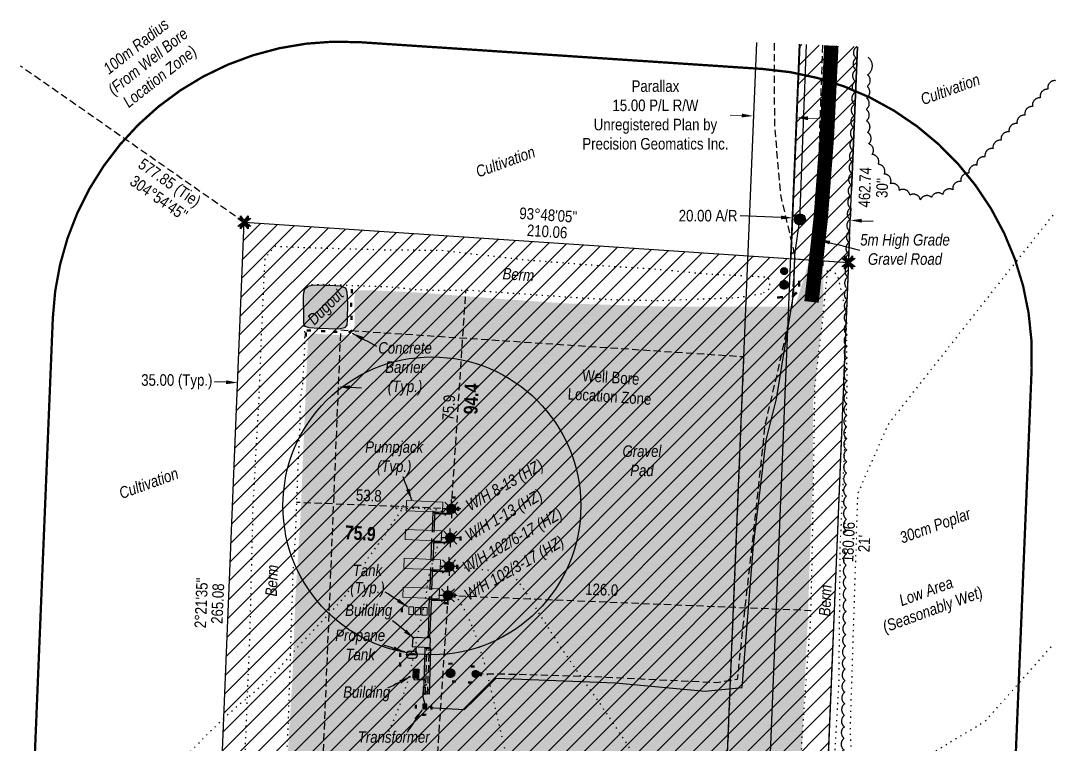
# Model space of a CAD drawing. Extents: x 298298 to 301279, y 5794636 to 5796603.
# Drawn here: x 298298 to 299193, y 5795231 to 5795858 of the extents above; entities that cross this region are included whole.
import ezdxf
from ezdxf.enums import TextEntityAlignment as Align

# ---------------------------------------------------------------- set-up
doc = ezdxf.new("R2010")
doc.units = 0
doc.header["$LTSCALE"] = 5
doc.header["$PDSIZE"] = 0.5
for name, pattern in [('0', [1, 1, 0]), ('DASHED4', [1.875, 1.25, -0.625]), ('foc-DOT', [1, 0.2, -0.8]), ('foc-QUARTERLINE', [33, 25, -3, 2, -3]), ('foc-TIELINE', [1.875, 1.25, -0.625]), ('foc-TOPO', [1, 0.2, -0.8]), ('foc-TRAV', [1.875, 1.25, -0.625]), ('POWERLINE5', [7.8, 2.4, -0.6, 0.6, -0.6, 0.6, -0.6, 2.4]), ('UG_PIPE', [1.875, 1.25, -0.625])]:
    doc.linetypes.add(name, pattern=pattern)
doc.layers.get('Defpoints').update_dxf_attribs({"color": 9})
for name, color, linetype in [('AS-CABLE', 224, 'foc-CABLE'), ('AS-DRILL', 8, 'foc-DOT'), ('AS-PIPE-UG', 44, 'UG_PIPE'), ('AS-POWER', 104, 'foc-POWER'), ('AS-POWER-EXISTING', 72, 'POWERLINE5'), ('AS-ROADS', 254, 'Continuous'), ('AS-SYMBOL', 7, 'Continuous'), ('C-RW', 13, 'Continuous'), ('C-WS-S', 8, 'Continuous'), ('CG-SIGNATURES', 7, 'Continuous'), ('L-BD', 7, 'Continuous'), ('L-BD1', 253, 'Continuous'), ('L-MON', 1, 'Continuous'), ('L-SECQ', 8, 'foc-QUARTERLINE'), ('L-TIE', 7, 'foc-TIELINE'), ('L-TIE-T', 7, 'Continuous'), ('P-PROPOSED', 10, 'Continuous'), ('P-TRAV', 4, 'foc-TRAV'), ('P-TXT', 4, 'Continuous'), ('T-BUSH', 110, '0'), ('T-GENERAL', 48, 'foc-TOPO'), ('T-LOW-AREA', 48, 'foc-TOPO'), ('T-WATER', 160, 'Continuous'), ('T-WATER-H', 133, 'Continuous'), ('T-WATER-T', 170, 'Continuous')]:
    doc.layers.add(name, color=color, linetype=linetype)
for name, color, linetype, lineweight in [('AS-GENERAL', 48, 'Continuous', 18), ('C-RW-T', 13, 'Continuous', 9), ('C-WS-T', 13, 'Continuous', 9), ('T-TEXT', 48, 'Continuous', 18)]:
    doc.layers.add(name, color=color, linetype=linetype, lineweight=lineweight)
for name, color, linetype, true_color in [('AS-PIPE-AG', 7, 'Continuous', 0x7d00fa), ('AS-STRUCTURE-H', 7, 'Continuous', 0xa8a8a8), ('AS-STRUCTURE-T', 7, 'Continuous', 0x454545), ('P-D56-0.5km RADIUS', 7, 'foc-TIELINE', 0x00b32d), ('P-PROPOSED-EXISTING-H', 7, 'Continuous', 0xffeebd)]:
    doc.layers.add(name, color=color, linetype=linetype, true_color=true_color)
doc.layers.add('AS-STRUCTURE', color=7, linetype='Continuous', lineweight=30, true_color=0x595959)
doc.styles.add('100L', font='ARIALN.TTF', dxfattribs={"height": 11})
doc.styles.add('175L', font='ARIALN.TTF', dxfattribs={"height": 20})
doc.styles.add('80CG', font='ARIALN.TTF', dxfattribs={"height": 10})
doc.styles.add('80L', font='ARIALN.TTF', dxfattribs={"height": 10})
doc.styles.add('BOLD', font='ARIALNB.TTF')
doc.styles.add('foc-LtypeFont', font='ARIALN.TTF', dxfattribs={"height": 7.35})
doc.styles.get("Standard").update_dxf_attribs({"font": 'ARIALN.TTF'})
doc.linetypes.add('foc-CABLE', pattern='A,2,-1,["C",foc-LtypeFont,S=0.2,R=0,X=-0.625,Y=-0.75],-1.24,8', length=12.24)
doc.linetypes.add('foc-POWER', pattern='A,6,-1,["P",foc-LtypeFont,S=0.2,R=0,X=-0.625,Y=-0.75],-1.24,4', length=12.24)
doc.dimstyles.new('Compass 5 000', dxfattribs={"dimscale": 5, "dimtxt": 9, "dimasz": 2, "dimexe": 0.2, "dimexo": 0.0625, "dimgap": 0.5, "dimtad": 0, "dimtih": 1, "dimtoh": 1, "dimzin": 0, "dimdsep": 46, "dimtxsty": '80CG', "dimcen": 0.1, "dimse1": 1, "dimse2": 1, "dimclrd": 256, "dimclrt": 256, "dimaunit": 1, "dimadec": 4, "dimazin": 0, "dimtfac": 0.06, "dimtofl": 0, "dimtmove": 0, "dimatfit": 1, "dimfxl": 0.2, "dimtolj": 1, "dimtzin": 0, "dimlwd": -1, "dimarcsym": 0})
pattern_1 = [(45, (291.772, 672.095), (-7.857167858, 7.857167858), [])]

# ---------------------------------------------------------------- blocks, each defined once
blk = doc.blocks.new('*D452')
at = {"layer": 'Defpoints', "color": 0, "transparency": 16777216}
for p in [(298486.15, 5795544.23), (298479.47, 5795382.16), (298566.89, 5795378.56)]:
    blk.add_point(p, dxfattribs=at)
at = {"layer": 'P-TXT', "transparency": 16777216}
for p, q in [((298476.16, 5795544.64), (298466.17, 5795545.05)), ((298583.56, 5795540.21), (298593.55, 5795539.8))]:
    blk.add_line(p, q, dxfattribs=at)
for points in [[(298476.23, 5795546.3), (298476.09, 5795542.97), (298486.15, 5795544.23)], [(298583.63, 5795541.88), (298583.49, 5795538.55), (298573.57, 5795540.62)]]:
    blk.add_solid(points, dxfattribs=at)
at = {"layer": 'P-TXT', "transparency": 16777216, "insert": (298433.36, 5795545.05), "char_height": 10, "attachment_point": 5, "style": '80CG'}
blk.add_mtext('\\A1;35.00 (Typ.)', dxfattribs=at)
blk = doc.blocks.new('GAS')
h = blk.add_hatch(color=255)
h.dxf.hatch_style = 1
edge = h.paths.add_edge_path()
edge.add_arc((0, 0), 0.9, 0, 360)
for p, q in [((-0.81, 0), (-1.62, 0)), ((-0.57, 0.57), (-1.14, 1.14)), ((0, 0.81), (0, 1.62)), ((0.57, 0.57), (1.14, 1.14)), ((1.62, 0), (0.81, 0)), ((-0.57, -0.57), (-1.14, -1.14)), ((0, -0.81), (0, -1.62)), ((1.14, -1.14), (0.57, -0.57))]:
    blk.add_line(p, q)
blk.add_circle((0, 0), 0.8)
blk = doc.blocks.new('TEMP')
h = blk.add_hatch(color=255)
h.dxf.hatch_style = 1
h.paths.add_polyline_path([(0, 0.25), (-0.67, 1.15), (-0.67, 0.67), (-1.15, 0.67), (-0.25, 0), (-1.15, -0.67), (-0.67, -0.67), (-0.67, -1.15), (0, -0.25), (0.67, -1.15), (0.67, -0.67), (1.15, -0.67), (0.25, 0), (1.15, 0.67), (0.67, 0.67), (0.67, 1.15)])
h.paths.add_polyline_path([(0.57, 0.85), (0.57, 0.57), (0.85, 0.57), (0.08, 0), (0.85, -0.57), (0.57, -0.57), (0.57, -0.85), (0, -0.08), (-0.57, -0.85), (-0.57, -0.57), (-0.85, -0.57), (-0.08, 0), (-0.85, 0.57), (-0.57, 0.57), (-0.57, 0.85), (0, 0.08)], flags=16)
h = blk.add_hatch(color=1)
h.dxf.hatch_style = 1
h.paths.add_polyline_path([(0, 0.08), (-0.57, 0.85), (-0.57, 0.57), (-0.85, 0.57), (-0.08, 0), (-0.85, -0.57), (-0.57, -0.57), (-0.57, -0.85), (0, -0.08), (0.57, -0.85), (0.57, -0.57), (0.85, -0.57), (0.08, 0), (0.85, 0.57), (0.57, 0.57), (0.57, 0.85)])
at = {"color": 1}
for p, q in [((-0.08, 0), (0.08, 0)), ((0, 0.08), (0, -0.08))]:
    blk.add_line(p, q, dxfattribs=at)
at = {"color": 255, "flags": 128}
blk.add_lwpolyline([(-0.25, 0), (-1.15, 0.67), (-0.67, 0.67), (-0.67, 1.15), (0, 0.25), (0.67, 1.15), (0.67, 0.67), (1.15, 0.67), (0.25, 0), (1.15, -0.67), (0.67, -0.67), (0.67, -1.15), (0, -0.25), (-0.67, -1.15), (-0.67, -0.67), (-1.15, -0.67)], close=True, dxfattribs=at)
at = {"color": 1, "flags": 128}
blk.add_lwpolyline([(-0.08, 0), (-0.85, 0.57), (-0.57, 0.57), (-0.57, 0.85), (0, 0.08), (0.57, 0.85), (0.57, 0.57), (0.85, 0.57), (0.08, 0), (0.85, -0.57), (0.57, -0.57), (0.57, -0.85), (0, -0.08), (-0.57, -0.85), (-0.57, -0.57), (-0.85, -0.57)], close=True, dxfattribs=at)
blk = doc.blocks.new('*D454')
at = {"layer": 'C-RW-T', "transparency": 16777216}
for p, q in [((298923.33, 5795775.92), (298913.33, 5795776.33)), ((298980.77, 5795773.55), (298990.77, 5795773.14))]:
    blk.add_line(p, q, dxfattribs=at)
for points in [[(298923.39, 5795777.58), (298923.26, 5795774.25), (298933.32, 5795775.5)], [(298980.84, 5795775.21), (298980.71, 5795771.88), (298970.78, 5795773.96)]]:
    blk.add_solid(points, dxfattribs=at)
at = {"layer": 'Defpoints', "color": 0, "transparency": 16777216}
for p in [(298933.32, 5795775.5), (298932.94, 5795766.22), (298970.4, 5795764.68)]:
    blk.add_point(p, dxfattribs=at)
at = {"layer": 'C-RW-T', "transparency": 16777216, "insert": (298848.41, 5795776.33), "char_height": 10, "attachment_point": 5, "style": '80CG'}
blk.add_mtext('\\A1;Parallax\\P15.00 P/L R/W\\PUnregistered Plan by\\PPrecision Geomatics Inc.', dxfattribs=at)
blk = doc.blocks.new('*D455')
at = {"layer": 'Defpoints', "color": 0, "transparency": 16777216}
for p in [(298967.39, 5795687.11), (298967.11, 5795680.24), (299017.07, 5795678.19)]:
    blk.add_point(p, dxfattribs=at)
at = {"layer": 'P-TXT', "transparency": 16777216}
for p, q in [((298957.4, 5795687.52), (298921.84, 5795688.98)), ((299027.34, 5795684.64), (299037.33, 5795684.23))]:
    blk.add_line(p, q, dxfattribs=at)
for points in [[(298957.47, 5795689.18), (298957.33, 5795685.85), (298967.39, 5795687.11)], [(299027.41, 5795686.3), (299027.27, 5795682.97), (299017.35, 5795685.05)]]:
    blk.add_solid(points, dxfattribs=at)
at = {"layer": 'P-TXT', "transparency": 16777216, "insert": (298894.1, 5795688.98), "char_height": 10, "attachment_point": 5, "style": '80CG'}
blk.add_mtext('\\A1;20.00 A/R', dxfattribs=at)
blk = doc.blocks.new('RISER')
h = blk.add_hatch(color=255)
h.dxf.hatch_style = 1
edge = h.paths.add_edge_path()
edge.add_arc((0, 0), 0.7, 0, 360)
blk.add_hatch(color=13).paths.add_polyline_path([(0.58, -0.15), (-0.58, -0.15, 0.774597)])
at = {"color": 13}
blk.add_line((-0.58, -0.15), (0.58, -0.15), dxfattribs=at)
blk.add_circle((0, 0), 0.6, dxfattribs=at)
blk = doc.blocks.new('PIG')
h = blk.add_hatch(color=255)
h.dxf.hatch_style = 1
edge = h.paths.add_edge_path()
edge.add_arc((0, 0), 0.85, 0, 360)
at = {"layer": 'AS-SYMBOL'}
h = blk.add_hatch(color=13, dxfattribs=at)
h.dxf.hatch_style = 1
h.paths.add_polyline_path([(-0.1, 0, 1), (-0.55, 0, 1)])
h = blk.add_hatch(color=13, dxfattribs=at)
h.dxf.hatch_style = 1
h.paths.add_polyline_path([(0.1, 0, 1), (0.55, 0, 1)])
at = {"layer": 'AS-SYMBOL', "color": 13}
for centre, radius in [((0, 0), 0.75), ((-0.33, 0), 0.225), ((0.33, 0), 0.225)]:
    blk.add_circle(centre, radius, dxfattribs=at)
blk = doc.blocks.new('POWERPOLE')
h = blk.add_hatch(color=255)
edge = h.paths.add_edge_path()
edge.add_arc((0, 0), 0.96, 0, 360)
at = {"linetype": 'Continuous'}
for p, q in [((0.68, -0.68), (-0.68, 0.68)), ((-0.68, -0.68), (0.68, 0.68))]:
    blk.add_line(p, q, dxfattribs=at)
blk.add_circle((0, 0), 0.96, dxfattribs=at)
blk = doc.blocks.new('*U479')
at = {"color": 48}
for p, q in [((-1.4, 0.59), (-0.61, 0.59)), ((-1.39, -0.61), (-0.59, -0.61))]:
    blk.add_line(p, q, dxfattribs=at)
for centre, start, end in [((-1.39, -0.01), 90.5045, 270.5045), ((-0.6, -0.01), 270.5045, 450.5045)]:
    blk.add_arc(centre, 0.6, start, end, dxfattribs=at)
at = {"layer": 'Defpoints'}
blk.add_line((-1.99, -0.02), (0, 0), dxfattribs=at)

msp = doc.modelspace()

# ---------------------------------------------------------------- hatches: boundary and pattern name
at = {"layer": 'AS-ROADS'}
h = msp.add_hatch(color=256, dxfattribs=at)
h.dxf.hatch_style = 1
h.paths.add_polyline_path([(298981.289, 5795648.15), (298969.419, 5795610.15), (298855.519, 5795610.229), (298769.077, 5795613.015), (298712.783, 5795616.976), (298643.888, 5795622.33), (298600.596, 5795624.395), (298588.837, 5795624.395), (298587.378, 5795618.382), (298587.513, 5795595.218), (298587.24, 5795587.934), (298584.596, 5795585.108), (298552.608, 5795586.677), (298547.133, 5795582.401), (298542.852, 5795481.449), (298540.758, 5795429.342), (298536.103, 5795356.082), (298533.475, 5795284.758), (298530.948, 5795245.217), (298528.799, 5795206.766), (298526.923, 5795182.995), (298525.794, 5795147.612), (298524.135, 5795113.003), (298521.409, 5795089.861), (298518.434, 5795067.395), (298517.323, 5795056.879), (298520.629, 5795052.314), (298534.225, 5795050.427), (298589.312, 5795044.142), (298649.96, 5795040.195), (298688.807, 5795034.139), (298727.148, 5795030.423), (298747.665, 5795029.652), (298775.363, 5795028.645), (298818.454, 5795029.93), (298832.704, 5795032.285), (298856.87, 5795042.271), (298867.095, 5795050.631), (298905.164, 5795101.995), (298936.358, 5795148.023), (298950.63, 5795168.247), (298968.227, 5795193.165), (298975.137, 5795216.772), (298977.818, 5795283.049), (298980.635, 5795338.921), (298982.709, 5795404.966), (298985.054, 5795459.599), (298985.23, 5795526.825), (298992.484, 5795593.255), (298993.878, 5795613.691), (298994.111, 5795631.572), (298993.198, 5795649.059)])
at = {"layer": 'AS-STRUCTURE-H'}
h = msp.add_hatch(color=256, dxfattribs=at)
h.dxf.hatch_style = 1
h.paths.add_polyline_path([(298637.964, 5795323.338), (298637.584, 5795315.341), (298652.943, 5795314.611), (298653.323, 5795322.608)])
h = msp.add_hatch(color=256, dxfattribs=at)
h.dxf.hatch_style = 1
h.paths.add_polyline_path([(298638.355, 5795288.058), (298638.572, 5795295.854), (298643.274, 5795295.723), (298643.057, 5795287.927)])
h = msp.add_hatch(color=256, dxfattribs=at)
h.dxf.hatch_style = 1
h.paths.add_polyline_path([(298646.832, 5795261.26), (298650.305, 5795261.208), (298650.282, 5795265.488), (298646.81, 5795265.54)])
at = {"layer": 'P-PROPOSED-EXISTING-H'}
h = msp.add_hatch(dxfattribs=at)
h.set_pattern_fill('ANSI31', color=256, scale=3.499752)
h.set_pattern_definition(pattern_1)
h.paths.add_polyline_path([(299023.547, 5795835.565), (298973.592, 5795837.623), (298965.939, 5795651.781), (299015.841, 5795648.466)])
h = msp.add_hatch(dxfattribs=at)
h.set_pattern_fill('ANSI31', color=256, scale=3.499752)
h.set_pattern_definition(pattern_1)
h.paths.add_polyline_path([(298863.824, 5794994.658), (298464.597, 5795021.185), (298491.881, 5795683.28), (299015.841, 5795648.466), (298997.32, 5795198.726)])
at = {"layer": 'T-WATER-H'}
h = msp.add_hatch(color=256, dxfattribs=at)
h.dxf.hatch_style = 1
h.paths.add_polyline_path([(298547.057, 5795627.933), (298550.811, 5795628.885), (298556.437, 5795629.104), (298562.434, 5795628.801), (298570.557, 5795628.573), (298574.96, 5795628.194), (298579.523, 5795626.545), (298580.891, 5795622.861), (298581.278, 5795612.898), (298581.033, 5795598.758), (298580.925, 5795593.996), (298578.871, 5795591.676), (298573.816, 5795590.755), (298564.711, 5795590.868), (298556.437, 5795591.171), (298548.238, 5795591.93), (298544.746, 5795593.068), (298543.607, 5795595.951), (298543.38, 5795605.889), (298543.228, 5795613.704), (298543.228, 5795620.076), (298544.063, 5795625.008), (298546.568, 5795627.283)])

# ---------------------------------------------------------------- linework, layer by layer
at = {"layer": 'AS-CABLE', "flags": 128}
for points in [[(298651.297, 5795263.108), (298656.152, 5795262.135), (298682.757, 5795260.698), (298692.035, 5795269.675), (298710.255, 5795288.108), (298813.69, 5795284.065), (298891.497, 5795276.765), (298923.507, 5795279.923), (298933.325, 5795403.265), (298944.535, 5795494.49), (298953.442, 5795530.35), (298968.522, 5795622.023), (298969.447, 5795655.178), (298973.695, 5795685.773)], [(298650.205, 5795282.523), (298646.89, 5795280.6), (298646.65, 5795271.73), (298648.38, 5795265.543)]]:
    msp.add_lwpolyline(points, dxfattribs=at)
at = {"layer": 'AS-DRILL', "flags": 128}
for points in [[(298671.493, 5795434.833), (298671.742, 5795434.798), (298672.288, 5795434.701), (298673.035, 5795434.621), (298673.782, 5795434.515), (298674.324, 5795434.318), (298675.094, 5795434.162), (298676.25, 5795434.291), (298676.787, 5795433.969), (298676.623, 5795433), (298676.097, 5795432.37), (298674.961, 5795432.116), (298673.703, 5795431.941), (298672.569, 5795431.737), (298671.434, 5795431.533), (298670.259, 5795431.555), (298669.357, 5795431.517), (298668.83, 5795431.463), (298668.228, 5795431.437), (298666.913, 5795431.715), (298663.697, 5795432.621), (298658.762, 5795433.696), (298653.661, 5795434.402), (298648.675, 5795434.854), (298643.634, 5795435.182), (298638.703, 5795435.131), (298633.911, 5795434.799), (298628.832, 5795434.804), (298623.829, 5795435.457), (298620.697, 5795436.584), (298619.884, 5795437.518), (298619.844, 5795437.769), (298619.64, 5795437.677), (298619.78, 5795437.422), (298620.796, 5795437.181), (298621.983, 5795436.832), (298622.908, 5795436.195), (298623.702, 5795435.412), (298624.081, 5795434.871), (298623.826, 5795434.756), (298623.333, 5795434.951), (298622.9, 5795435.369), (298622.363, 5795435.716), (298621.494, 5795435.876), (298620.442, 5795435.844), (298620.089, 5795435.783), (298621.018, 5795435.846), (298622.45, 5795436.013), (298623.761, 5795436.26), (298624.952, 5795436.613), (298626.175, 5795437.163), (298627.298, 5795437.719), (298627.911, 5795438.019), (298627.963, 5795438.067), (298627.84, 5795438.122), (298627.77, 5795438.25), (298627.796, 5795438.274), (298627.918, 5795438.194), (298628.288, 5795438.079), (298628.76, 5795437.985), (298629.181, 5795437.868), (298629.63, 5795437.849), (298629.887, 5795437.389), (298628.633, 5795434.837), (298625.508, 5795429.934), (298621.29, 5795424), (298617.057, 5795417.691), (298612.641, 5795410.588), (298606.337, 5795401.935), (298599.293, 5795392.312), (298596.206, 5795387.373)], [(298670.482, 5795409.815), (298670.637, 5795409.934), (298670.847, 5795410.175), (298670.984, 5795410.47), (298670.969, 5795410.721), (298670.939, 5795411.198), (298670.704, 5795411.582), (298670.487, 5795411.791), (298670.629, 5795412.211), (298670.628, 5795412.812), (298670.577, 5795413.389), (298670.357, 5795413.523), (298669.943, 5795413.189), (298669.555, 5795412.88), (298669.222, 5795412.668), (298668.936, 5795412.404), (298668.756, 5795412.287), (298668.499, 5795412.122), (298668.293, 5795411.98), (298668.04, 5795411.915), (298667.866, 5795411.947), (298667.645, 5795412.031), (298667.439, 5795411.889), (298667.376, 5795411.567), (298667.36, 5795411.167), (298667.268, 5795410.745), (298667.101, 5795410.352), (298666.883, 5795409.91), (298666.641, 5795409.495), (298666.453, 5795409.177), (298666.413, 5795408.803), (298666.372, 5795408.405), (298666.236, 5795408.135), (298666.025, 5795407.868), (298665.862, 5795407.55), (298665.652, 5795407.308), (298665.377, 5795407.294), (298665.111, 5795407.53), (298664.815, 5795407.642), (298664.413, 5795407.608), (298663.941, 5795407.677), (298663.548, 5795407.868), (298663.058, 5795408.113), (298662.346, 5795408.467), (298661.412, 5795408.88), (298660.693, 5795408.409), (298660.665, 5795408.335), (298660.107, 5795405.68), (298658.875, 5795400.576), (298657, 5795394.421), (298654.976, 5795388.273), (298652.791, 5795381.256), (298650.959, 5795373.073), (298649.967, 5795364.005), (298648.438, 5795354.009), (298645.991, 5795343.599), (298643.463, 5795331.817), (298640.569, 5795317.146), (298637.196, 5795301.145), (298633.364, 5795284.961), (298628.194, 5795268.456), (298621.031, 5795250.931), (298616.788, 5795241.389)], [(298669.472, 5795384.797), (298669.395, 5795384.75), (298669.245, 5795384.756), (298668.903, 5795384.945), (298668.67, 5795385.38), (298668.716, 5795385.903), (298668.713, 5795386.454), (298668.558, 5795386.935), (298668.282, 5795387.547), (298667.866, 5795388.389), (298667.587, 5795388.301), (298667.664, 5795387.121), (298667.81, 5795385.765), (298667.757, 5795384.466), (298667.671, 5795384.194), (298667.617, 5795384.697), (298667.762, 5795385.191), (298667.943, 5795385.334), (298668.196, 5795385.399), (298668.84, 5795385.247), (298668.889, 5795385.22), (298671.25, 5795384.825), (298671.474, 5795384.791), (298675.954, 5795384.21), (298680.515, 5795383.775), (298684.883, 5795383.524), (298689.076, 5795383.254), (298692.915, 5795382.899), (298696.627, 5795382.499), (298701.158, 5795381.941), (298706.295, 5795381.508), (298711.342, 5795381.354), (298715.992, 5795381.242), (298716.142, 5795381.236), (298719.42, 5795381.253), (298721.824, 5795381.306), (298723.292, 5795381.097), (298724.179, 5795380.761), (298724.739, 5795380.388), (298724.597, 5795379.969), (298724.279, 5795379.531), (298724.273, 5795378.756), (298724.296, 5795378.705), (298725.273, 5795376.889), (298727.628, 5795373.841), (298730.768, 5795369.836), (298734.345, 5795364.838), (298738.068, 5795359.158), (298741.898, 5795352.999), (298746.221, 5795346.043), (298751.465, 5795337.725), (298757.417, 5795328.377), (298764.443, 5795317.71), (298772.44, 5795305.703), (298781.418, 5795292.605), (298791.167, 5795278.75), (298801.409, 5795264.075), (298812.173, 5795248.103), (298823.869, 5795230.416), (298824.245, 5795229.826), (298836.043, 5795212.185), (298848.338, 5795193.849), (298860.342, 5795175.725), (298871.905, 5795157.869), (298882.876, 5795140.187), (298893.751, 5795122.008), (298904.821, 5795103.671), (298916.346, 5795085.492), (298927.897, 5795067.936), (298938.986, 5795050.7), (298949.662, 5795033.78), (298960.417, 5795016.958), (298971.564, 5795000.545), (298982.723, 5794985.057), (298993.61, 5794969.655), (299004.139, 5794953.417), (299014.546, 5794936.033), (299025.374, 5794917.931), (299036.436, 5794900.045), (299044.264, 5794887.559)], [(298582.211, 5795363.771), (298580.382, 5795360.824), (298571.289, 5795350.007), (298560.813, 5795339.046), (298550.906, 5795328.537), (298540.608, 5795317.644), (298530.18, 5795306.03), (298520.211, 5795294.598), (298509.435, 5795283.624), (298497.272, 5795273.031), (298484.636, 5795262.482), (298472.073, 5795251.255), (298459.884, 5795239.387), (298448.663, 5795227.931), (298437.421, 5795215.974), (298426.09, 5795203.647), (298415.138, 5795191.429), (298404.463, 5795179.25), (298393.296, 5795166.665), (298381.321, 5795153.913), (298368.631, 5795141.389), (298356.312, 5795129.402), (298344.443, 5795117.396), (298332.885, 5795105.052), (298321.533, 5795092.2), (298310.309, 5795078.817), (298299.661, 5795065.46), (298297.936, 5795063.269)], [(298668.462, 5795359.779), (298668.263, 5795359.812), (298668.217, 5795359.914), (298668.493, 5795359.927), (298668.743, 5795359.917), (298668.914, 5795359.811), (298669.059, 5795359.704), (298669.311, 5795359.744), (298669.594, 5795359.933), (298669.733, 5795360.278), (298669.979, 5795360.793), (298670.329, 5795361.405), (298670.579, 5795362.02), (298670.801, 5795362.562), (298670.978, 5795363.23), (298671.484, 5795363.359), (298672.336, 5795362.775), (298672.655, 5795362.612), (298672.875, 5795362.503), (298673.334, 5795362.084), (298674.357, 5795360.767), (298675.933, 5795358.301), (298676.472, 5795357.378), (298678.429, 5795354.422), (298681.924, 5795348.651), (298685.694, 5795341.018), (298689.753, 5795331.872), (298693.879, 5795321.272), (298697.684, 5795308.933), (298701.631, 5795294.537), (298705.62, 5795278.688), (298709.638, 5795261.087), (298713.999, 5795242.045), (298718.845, 5795222.034), (298724.237, 5795201.274), (298730.327, 5795179.836), (298730.59, 5795178.925), (298737.571, 5795157.25), (298746.078, 5795133.713), (298755.681, 5795108.805), (298765.597, 5795083.584), (298775.825, 5795058.051), (298786.083, 5795032.641), (298796.201, 5795006.862), (298805.501, 5794981.266), (298813.953, 5794956.38), (298821.66, 5794932.224), (298828.601, 5794908.925), (298834.652, 5794887.559)]]:
    msp.add_lwpolyline(points, dxfattribs=at)
at = {"layer": 'AS-GENERAL', "const_width": 2, "flags": 128}
for points in [[(298973.07, 5795627.52), (298973.161, 5795632.574)], [(298585.074, 5795621.773), (298585.056, 5795625.44)], [(298953.932, 5795618.032), (298959.114, 5795618.467)], [(298967.518, 5795618.904), (298971.096, 5795622.581)], [(298584.602, 5795609.996), (298584.585, 5795613.664)], [(298584.744, 5795598.644), (298584.726, 5795602.311)], [(298545.184, 5795584.164), (298545.166, 5795587.831)], [(298545.978, 5795589.585), (298549.645, 5795589.602)], [(298558.529, 5795588.844), (298562.196, 5795588.861)], [(298568.884, 5795588.221), (298572.551, 5795588.238)], [(298582.427, 5795587.617), (298585.57, 5795589.506)], [(298671.523, 5795444.591), (298675.19, 5795444.608)], [(298677.491, 5795432.933), (298677.473, 5795436.6)], [(298679.372, 5795407.35), (298679.355, 5795411.017)], [(298676.411, 5795382.768), (298676.394, 5795386.435)], [(298674.181, 5795357.872), (298674.164, 5795361.539)], [(298628.597, 5795345.064), (298628.58, 5795348.731)], [(298664.803, 5795353.047), (298668.47, 5795353.064)], [(298627.155, 5795306.468), (298627.138, 5795310.135)], [(298627.162, 5795297.968), (298627.145, 5795301.635)], [(298668.799, 5795300.552), (298672.466, 5795300.57)], [(298688.116, 5795297.996), (298691.784, 5795298.013)], [(298697.027, 5795289.495), (298697.009, 5795293.162)], [(298671.937, 5795285.172), (298675.604, 5795285.19)], [(298685.982, 5795284.325), (298689.649, 5795284.342)], [(298640.617, 5795261.474), (298640.6, 5795265.141)], [(298654.1, 5795260.804), (298654.083, 5795264.472)], [(298646.118, 5795256.32), (298649.786, 5795256.338)]]:
    msp.add_lwpolyline(points, dxfattribs=at)
at = {"layer": 'AS-GENERAL'}
for points in [[(298664.136, 5795440.708), (298632.652, 5795442.005), (298632.275, 5795433.156), (298663.758, 5795431.859)], [(298663.126, 5795415.69), (298631.642, 5795416.987), (298631.264, 5795408.138), (298662.748, 5795406.841)], [(298662.116, 5795390.672), (298630.632, 5795391.969), (298630.254, 5795383.12), (298661.738, 5795381.823)], [(298661.105, 5795365.654), (298629.622, 5795366.951), (298629.244, 5795358.102), (298660.727, 5795356.804)], [(298634.464, 5795349.805), (298638.651, 5795349.805), (298638.651, 5795343.331), (298634.464, 5795343.331)], [(298640.118, 5795349.411), (298644.556, 5795349.411), (298644.556, 5795342.902), (298640.118, 5795342.902)], [(298645.952, 5795349.232), (298650.425, 5795349.232), (298650.425, 5795342.688), (298645.952, 5795342.688)]]:
    msp.add_lwpolyline(points, close=True, dxfattribs=at)
at = {"layer": 'AS-PIPE-AG', "flags": 128}
for points in [[(298655.337, 5795433), (298654.733, 5795414.648)], [(298655.381, 5795431.636), (298671.219, 5795430.927), (298671.287, 5795433.909)], [(298656.55, 5795414.526), (298657.288, 5795432.76)], [(298657.255, 5795430.771), (298670.755, 5795430.281), (298670.803, 5795434.15)], [(298654.363, 5795408.991), (298653.723, 5795389.63)], [(298654.371, 5795406.618), (298670.209, 5795405.909), (298670.276, 5795408.891)], [(298655.54, 5795389.507), (298656.402, 5795408.859)], [(298656.245, 5795405.753), (298669.744, 5795405.263), (298669.793, 5795409.132)], [(298653.352, 5795383.973), (298652.713, 5795364.612)], [(298653.361, 5795381.6), (298669.199, 5795380.891), (298669.266, 5795383.872)], [(298654.529, 5795364.489), (298655.392, 5795383.841)], [(298655.235, 5795380.735), (298668.734, 5795380.245), (298668.782, 5795384.114)], [(298652.342, 5795358.955), (298651.196, 5795322.923)], [(298652.35, 5795356.581), (298668.188, 5795355.873), (298668.256, 5795358.854)], [(298652.894, 5795322.874), (298654.382, 5795358.823)], [(298654.224, 5795355.717), (298667.724, 5795355.226), (298667.772, 5795359.096)], [(298640.749, 5795310.021), (298641.132, 5795315.135)], [(298639.032, 5795287.88), (298638.965, 5795286.872), (298648.305, 5795286.443)], [(298641.688, 5795287.846), (298641.655, 5795287.476), (298648.378, 5795287.174)]]:
    msp.add_lwpolyline(points, dxfattribs=at)
at = {"layer": 'AS-PIPE-UG', "flags": 128}
for points in [[(298951.347, 5795838.539), (298951.587, 5795767.275), (298956.837, 5795707.11), (298969.275, 5795653.983), (298966.612, 5795610.335), (298955.23, 5795557.673), (298943.47, 5795508.438), (298932.867, 5795409.848), (298925.685, 5795347.645), (298919.372, 5795286.838), (298901.177, 5795283.998), (298794.055, 5795289.165), (298721.41, 5795291.295), (298692.432, 5795291.628)], [(298993.352, 5795836.809), (298992.77, 5795822.377), (298990.574, 5795757.11), (298990.06, 5795704.743), (298993.737, 5795668.298), (298993.491, 5795645.451)]]:
    msp.add_lwpolyline(points, dxfattribs=at)
at = {"layer": 'AS-POWER', "flags": 128}
msp.add_lwpolyline([(298973.695, 5795685.773), (298979.365, 5795837.385)], dxfattribs=at)
at = {"layer": 'AS-ROADS', "const_width": 12.5, "flags": 128}
msp.add_lwpolyline([(299000.967, 5795836.495), (298997.104, 5795757.406), (298991.715, 5795686.358), (298983.767, 5795614.243)], dxfattribs=at)
at = {"layer": 'AS-STRUCTURE'}
for points in [[(298637.964, 5795323.338), (298637.584, 5795315.341), (298652.943, 5795314.611), (298653.323, 5795322.608)], [(298638.355, 5795288.058), (298638.572, 5795295.854), (298643.274, 5795295.723), (298643.057, 5795287.927)]]:
    msp.add_lwpolyline(points, close=True, dxfattribs=at)
at = {"layer": 'AS-STRUCTURE', "flags": 128}
msp.add_lwpolyline([(298646.832, 5795261.26), (298650.305, 5795261.208), (298650.282, 5795265.488), (298646.81, 5795265.54)], close=True, dxfattribs=at)
at = {"layer": 'C-RW'}
msp.add_lwpolyline([(298935.94, 5795839.173), (298906.27, 5795118.739), (298943.735, 5795117.196), (298973.405, 5795837.63)], dxfattribs=at)
at = {"layer": 'CG-SIGNATURES', "color": 6}
msp.add_circle((298654.577, 5795437.41), 129.168, dxfattribs=at)
at = {"layer": 'L-SECQ'}
msp.add_line((299023.547, 5795835.565), (298984.505, 5794887.559), dxfattribs=at)
at = {"layer": 'L-TIE'}
for p, q in [((298491.881, 5795683.28), (298297.936, 5795818.643)), ((298671.493, 5795434.833), (298684.07, 5795624.123)), ((298671.493, 5795434.833), (298537.11, 5795440.371)), ((298668.462, 5795359.779), (298647.105, 5795038.349)), ((298668.462, 5795359.779), (298983.248, 5795346.815))]:
    msp.add_line(p, q, dxfattribs=at)
at = {"layer": 'P-D56-0.5km RADIUS', "ltscale": 2, "const_width": 2, "flags": 128}
msp.add_lwpolyline([(298428.448, 5794887.559, -0.2764073), (298305.759, 5795113.123), (298325.835, 5795600.322, -0.4216028), (298592.18, 5795839.463), (298941.484, 5795816.254, -0.4068556), (299174.683, 5795556.534), (299160.664, 5795216.147, -0.1353537), (299120.09, 5795089.582), (299027.797, 5794948.499, -0.0835677), (298971.473, 5794887.559, -0.0835677)], format="xyb", dxfattribs=at)
at = {"layer": 'P-PROPOSED'}
msp.add_lwpolyline([(298973.592, 5795837.623), (298965.939, 5795651.781), (299015.841, 5795648.466), (299023.547, 5795835.565)], dxfattribs=at)
msp.add_lwpolyline([(298863.824, 5794994.658), (298464.597, 5795021.185), (298491.881, 5795683.28), (299015.841, 5795648.466), (298997.32, 5795198.726)], close=True, dxfattribs=at)
at = {"layer": 'P-TRAV'}
msp.add_lwpolyline([(298818.6, 5795085.351), (298555.53, 5795102.83), (298575.607, 5795590.029), (298924.911, 5795566.82), (298910.892, 5795226.433)], close=True, dxfattribs=at)
at = {"layer": 'T-BUSH', "flags": 128}
for points in [[(299022.952, 5795835.597, 0.520567), (299022.565, 5795825.605, 0.5205671), (299022.178, 5795815.613, 0.5205671), (299021.791, 5795805.622, 0.5205671), (299021.404, 5795795.63, 0.5205671), (299021.016, 5795785.638, 0.5205671), (299020.629, 5795775.646, 0.5205671), (299020.242, 5795765.654, 0.5205671), (299019.855, 5795755.662, 0.5205671), (299019.468, 5795745.67, 0.5205671), (299019.082, 5795735.678, 0.5205671), (299018.7, 5795725.686, 0.5205671), (299018.318, 5795715.694, 0.5205671), (299017.936, 5795705.702, 0.5205671), (299017.554, 5795695.71, 0.5205671), (299017.172, 5795685.718, 0.5205671), (299016.79, 5795675.726, 0.5205671), (299016.407, 5795665.734, 0.5205671), (299016.025, 5795655.742, 0.5205671), (299015.643, 5795645.75, 0.5205671), (299015.261, 5795635.758, 0.5205671), (299014.879, 5795625.766, 0.5205671), (299014.767, 5795615.768, 0.5205671), (299014.732, 5795605.769, 0.5205671), (299014.697, 5795595.77, 0.5205671), (299014.662, 5795585.77, 0.5205671), (299014.627, 5795575.771, 0.5205671), (299014.592, 5795565.772, 0.5205671), (299014.557, 5795555.773, 0.5205671), (299014.522, 5795545.773, 0.5205671), (299014.487, 5795535.774, 0.5205671), (299014.451, 5795525.775, 0.5205671), (299014.416, 5795515.775, 0.5205671), (299014.381, 5795505.776, 0.5205671), (299014.346, 5795495.777, 0.5205671), (299014.311, 5795485.778, 0.5205671), (299014.276, 5795475.778, 0.5205671), (299014.241, 5795465.779, 0.5205671), (299014.206, 5795455.78, 0.5205671), (299014.171, 5795445.78, 0.5205671), (299014.136, 5795435.781, 0.5205671), (299014.1, 5795425.782, 0.5205671), (299014.065, 5795415.783, 0.5205671), (299014.03, 5795405.783, 0.5205671), (299013.995, 5795395.784, 0.5205671), (299013.96, 5795385.785, 0.5205671), (299013.925, 5795375.785, 0.5205671), (299013.89, 5795365.786, 0.5205671), (299013.845, 5795355.787, 0.5205671), (299013.702, 5795345.789, 0.5205671), (299013.559, 5795335.79, 0.5205671), (299013.416, 5795325.792, 0.5205671), (299013.273, 5795315.794, 0.5205671), (299013.13, 5795305.795, 0.5205671), (299012.987, 5795295.797, 0.5205671), (299012.844, 5795285.799, 0.5205671), (299012.701, 5795275.8, 0.5205671), (299012.558, 5795265.802, 0.5205671), (299012.415, 5795255.804, 0.5205671), (299012.272, 5795245.805, 0.5205671), (299012.129, 5795235.807, 0.5205671), (299011.986, 5795225.809, 0.5205671), (299010.641, 5795215.995, 0.5205671), (299007.773, 5795206.416, 0.5205671), (299004.906, 5795196.836, 0.5205671), (299002.039, 5795187.257, 0.5205671), (298999.172, 5795177.677, 0.5205671), (298996.305, 5795168.098, 0.5205671), (298992.605, 5795158.922, 0.5205671), (298986.857, 5795150.74, 0.5205671), (298981.108, 5795142.558, 0.5205671), (298975.36, 5795134.376, 0.5205671), (298969.612, 5795126.194, 0.5205671), (298963.864, 5795118.012, 0.5205671), (298958.116, 5795109.83, 0.5205671), (298952.367, 5795101.648, 0.5205671), (298946.619, 5795093.466, 0.5205671), (298940.871, 5795085.284, 0.5205671), (298935.054, 5795077.156, 0.5205671), (298928.442, 5795069.655, 0.5205671), (298921.83, 5795062.154, 0.5205671), (298915.218, 5795054.653, 0.5205671), (298908.606, 5795047.152, 0.5205671), (298901.994, 5795039.651, 0.5205671), (298895.382, 5795032.149, 0.5205671), (298888.77, 5795024.648, 0.5205671), (298882.157, 5795017.147, 0.5205671), (298875.545, 5795009.646, 0.5205671), (298868.933, 5795002.145, 0.5205671), (298861.095, 5794996.103, 0.5205671), (298852.565, 5794990.885, 0.5205671), (298844.035, 5794985.667, 0.5205671), (298835.505, 5794980.45, 0.5205671), (298827.854, 5794974.16, 0.5205671), (298821.064, 5794966.819, 0.5205671), (298814.274, 5794959.479, 0.5205671), (298807.485, 5794952.138, 0.5205671), (298800.695, 5794944.797, 0.5205671), (298793.905, 5794937.456, 0.5205671), (298787.116, 5794930.115, 0.5205671), (298780.326, 5794922.775, 0.5205671), (298773.536, 5794915.434, 0.5205671), (298767.492, 5794907.506, 0.5205671), (298761.958, 5794899.178, 0.5205671), (298756.423, 5794890.851, 0.2735679), (298751.153, 5794887.559, 0.2735679)], [(299195.36, 5795806.116, 0.5205671), (299188.752, 5795798.612, 0.5205671), (299182.143, 5795791.108, 0.5205671), (299175.534, 5795783.604, 0.5205671), (299168.925, 5795776.1, 0.5205671), (299162.047, 5795768.843, 0.5205671), (299155.127, 5795761.626, 0.5205671), (299148.206, 5795754.408, 0.5205671), (299141.251, 5795747.224, 0.5205671), (299134.259, 5795740.076, 0.5205671), (299127.267, 5795732.927, 0.5205671), (299120.275, 5795725.779, 0.5205671), (299113.283, 5795718.631, 0.5205671), (299106.29, 5795711.483, 0.5205671), (299097.515, 5795707.42, 0.5205671), (299087.83, 5795704.931, 0.5205671), (299078.166, 5795702.663, 0.5205671), (299069.081, 5795706.841, 0.5205671), (299059.997, 5795711.02, 0.5205671), (299052.229, 5795716.697, 0.5205671), (299046.916, 5795725.168, 0.5205671), (299041.603, 5795733.639, 0.5205671), (299036.29, 5795742.11, 0.5205671), (299033.336, 5795751.386, 0.5205671), (299032.362, 5795761.338, 0.5205671), (299031.388, 5795771.29, 0.5205671), (299031.078, 5795781.26, 0.5205671), (299031.499, 5795791.251, 0.5205671), (299031.92, 5795801.241, 0.5205671), (299032.341, 5795811.232, 0.5205671), (299032.971, 5795826.19, 0.5205671)]]:
    msp.add_lwpolyline(points, format="xyb", dxfattribs=at)
at = {"layer": 'T-GENERAL', "linetype": 'Continuous'}
for p, q in [((298647.453, 5795274.417), (298648.77, 5795314.025)), ((298648.77, 5795314.025), (298651.269, 5795313.942)), ((298653.768, 5795313.859), (298651.269, 5795313.942)), ((298652.45, 5795274.251), (298653.768, 5795313.859)), ((298647.453, 5795274.417), (298649.952, 5795274.334)), ((298652.45, 5795274.251), (298649.952, 5795274.334))]:
    msp.add_line(p, q, dxfattribs=at)
at = {"layer": 'T-GENERAL', "linetype": 'DASHED4'}
for p, q in [((298648.952, 5795274.367), (298650.27, 5795313.975)), ((298650.951, 5795274.301), (298652.268, 5795313.909))]:
    msp.add_line(p, q, dxfattribs=at)
at = {"layer": 'T-GENERAL', "flags": 128}
msp.add_lwpolyline([(298940.383, 5795621.024), (298918.706, 5795617.737), (298849.561, 5795615.152), (298808.397, 5795616.07), (298772.007, 5795618.36), (298721.238, 5795621.843), (298688.332, 5795624.135), (298657.735, 5795624.044), (298637.948, 5795624.959), (298618.679, 5795627.162), (298581.553, 5795628.445), (298559.751, 5795629.269), (298548.208, 5795628.995), (298543.902, 5795624.966), (298542.978, 5795618.522), (298543.342, 5795596.705), (298544.075, 5795589.106), (298544.075, 5795575.466), (298542.331, 5795542.552), (298540.316, 5795529.552), (298539.948, 5795507.365), (298538.296, 5795471.693), (298535.912, 5795408.753), (298533.898, 5795377.659), (298529.706, 5795245.033), (298523.086, 5795111.907), (298516.991, 5795061.817), (298516.229, 5795055.432), (298520.347, 5795051.675), (298586.223, 5795043.683), (298655.297, 5795037.632), (298752.815, 5795026.168), (298801.053, 5795026.319), (298821.654, 5795027.387), (298842.472, 5795033.934), (298857.393, 5795041.123), (298871.28, 5795052.926), (298965.227, 5795187.383), (298974.144, 5795201.691), (298975.643, 5795236), (298983.044, 5795339.131), (298984.326, 5795387.615), (298986.774, 5795541.172), (298993.501, 5795598.653), (298997.889, 5795643.275), (299006.04, 5795637.996), (299013.648, 5795605.003), (299014.514, 5795538.063), (299008.437, 5795400.607), (299007.291, 5795282.69), (299002.395, 5795199.139), (298976.275, 5795154.928), (298849.318, 5794994.255), (298701.101, 5795005.041), (298598.485, 5795010.847), (298541.806, 5795013.65), (298521.261, 5795015.882), (298493.655, 5795020.727), (298485.681, 5795029.011), (298481.945, 5795037.368), (298488.551, 5795115.501), (298493.51, 5795244.389), (298496.926, 5795329.802), (298499.583, 5795438.187), (298504.603, 5795527.92), (298506.821, 5795585.17), (298509.92, 5795652.327), (298518.772, 5795662.648), (298539.103, 5795661.642), (298567.605, 5795660.897), (298616.135, 5795659.404), (298661.964, 5795659.166), (298690.644, 5795655.835), (298713.32, 5795653.449), (298732.415, 5795651.064), (298793.304, 5795646.294), (298843.668, 5795643.193), (298892.66, 5795638.664), (298924.353, 5795637.02), (298946.214, 5795635.815), (298947.858, 5795625.954)], close=True, dxfattribs=at)
at = {"layer": 'T-LOW-AREA', "flags": 128}
msp.add_lwpolyline([(299193.109, 5795689.504), (299137.129, 5795618.937), (299050.12, 5795508), (299023.685, 5795447.884), (299017.079, 5795241.435), (299020.484, 5795182.6), (299134.334, 5795250.64), (299193.109, 5795316.784)], dxfattribs=at)
at = {"layer": 'T-WATER', "flags": 128}
msp.add_lwpolyline([(298547.057, 5795627.933), (298550.811, 5795628.885), (298556.437, 5795629.104), (298562.434, 5795628.801), (298570.557, 5795628.573), (298574.96, 5795628.194), (298579.523, 5795626.545), (298580.891, 5795622.861), (298581.278, 5795612.898), (298581.033, 5795598.758), (298580.925, 5795593.996), (298578.871, 5795591.676), (298573.816, 5795590.755), (298564.711, 5795590.868), (298556.437, 5795591.171), (298548.238, 5795591.93), (298544.746, 5795593.068), (298543.607, 5795595.951), (298543.38, 5795605.889), (298543.228, 5795613.704), (298543.228, 5795620.076), (298544.063, 5795625.008), (298546.568, 5795627.283)], close=True, dxfattribs=at)

# ---------------------------------------------------------------- block references
at = {"layer": 'AS-POWER-EXISTING', "xscale": 5.000000000000032, "yscale": 5.000000000000032, "zscale": 5.000000000000032}
msp.add_blockref('POWERPOLE', (298973.695, 5795685.773), dxfattribs=at)
at = {"layer": 'AS-SYMBOL', "xscale": 5.000000000000032, "yscale": 5.000000000000032, "zscale": 5.000000000000032}
for name, p in [('RISER', (298960.027, 5795640.948)), ('PIG', (298959.957, 5795629.125)), ('PIG', (298670.625, 5795292.368)), ('RISER', (298692.432, 5795291.628))]:
    msp.add_blockref(name, p, dxfattribs=at)
at = {"layer": 'AS-SYMBOL', "color": 2, "xscale": 4.999646050000032, "yscale": 4.999646050000032, "zscale": 4.999646050000032}
msp.add_blockref('*U479', (298642.166, 5795308.484), dxfattribs=at)
at = {"layer": 'C-WS-S'}
for p, xscale, yscale, zscale in [((298671.493, 5795434.833), 4.999675000000021, 4.999675000000021, 4.999675000000021), ((298670.482, 5795409.815), 4.999675000000021, 4.999675000000021, 4.999675000000021), ((298669.472, 5795384.797), 4.999675000000021, 4.999675000000021, 4.999675000000021), ((298668.462, 5795359.779), 5.000000000000029, 5.000000000000029, 5.000000000000029)]:
    msp.add_blockref('GAS', p, dxfattribs=dict(at, xscale=xscale, yscale=yscale, zscale=zscale))
at = {"layer": 'L-MON', "xscale": 4.999675000000023, "yscale": 4.999675000000023, "zscale": 4.999675000000023}
for p in [(298491.881, 5795683.28), (299015.841, 5795648.466)]:
    msp.add_blockref('TEMP', p, dxfattribs=at)

# ---------------------------------------------------------------- texts
at = {"layer": 'AS-GENERAL', "insert": (298586.526, 5795241.942), "char_height": 9.99929, "attachment_point": 1, "style": '80L'}
msp.add_mtext_dynamic_manual_height_columns('\\pxqc;{\\fArial Narrow|b0|i1|c0|p34;Transformer}', width=69.84989, gutter_width=49.997, heights=[0], dxfattribs=at)
at = {"layer": 'AS-STRUCTURE-T', "char_height": 9.99929, "attachment_point": 1, "style": '80L'}
for insert in [(298579.333, 5795351.964), (298577.598, 5795280.95)]:
    msp.add_mtext_dynamic_manual_height_columns('\\pxqc;{\\fArial Narrow|b0|i1|c0|p34;Building}', width=40.82722, gutter_width=49.997, heights=[0], dxfattribs=dict(at, insert=insert))
at = {"layer": 'C-WS-T', "char_height": 9.99935, "attachment_point": 1, "rotation": 30, "style": '100L', "bg_fill": 1, "box_fill_scale": 1.15, "bg_fill_color": 254, "bg_fill_transparency": 0}
for s, width, insert in [('{\\fArial Narrow|b0|i1|c0|p34;W/H 8-13 (HZ)}', 73.88303, (298682.775, 5795441.293)), ('\\pxqr;{\\fArial Narrow|b0|i1|c0|p34;W/H 1-13 (HZ)}', 73.88303, (298682.582, 5795415.481)), ('\\pxqr;{\\fArial Narrow|b0|i1|c0|p34;W/H 102/6-17 (HZ)}', 96.1789, (298680.462, 5795388.128)), ('{\\fArial Narrow|b0|i1|c0|p34;W/H 102/3-17 (HZ)}', 96.1789, (298681.463, 5795363.717))]:
    msp.add_mtext_dynamic_manual_height_columns(s, width=width, gutter_width=54.993, heights=[0], dxfattribs=dict(at, insert=insert))
at = {"layer": 'L-BD', "color": 3, "style": 'BOLD'}
msp.add_text('94.4', height=11.9992, rotation=87.6403, dxfattribs=at).set_placement((298688.585, 5795530.123), align=Align.MIDDLE)
at = {"layer": 'L-BD', "color": 3, "insert": (298592.859, 5795419.679), "char_height": 11.9992, "width": 27.23236, "attachment_point": 2, "rotation": 356.1986, "style": 'BOLD'}
msp.add_mtext('75.9', dxfattribs=at)
at = {"layer": 'L-BD1'}
for s, rotation, p in [('93°48\'05"', 356.1986, (298755.436, 5795689.569)), ('210.06', 356.1986, (298754.491, 5795675.351)), ("21'", 87.6417, (299029.441, 5795404.704)), ('2°21\'35"', 87.6403, (298454.511, 5795353.21)), ('265.08', 87.6403, (298468.748, 5795352.623))]:
    msp.add_text(s, height=9.9994, rotation=rotation, dxfattribs=at).set_placement(p, align=Align.MIDDLE_CENTER)
at = {"layer": 'L-BD1', "insert": (299024.987, 5795713.899), "char_height": 9.99935, "width": 26.32804, "attachment_point": 2, "rotation": 87.6417, "line_spacing_factor": 0.900059}
msp.add_mtext("462.74 30''", dxfattribs=at)
at = {"layer": 'L-TIE-T', "style": '80L'}
for s, height, rotation, p in [('577.85 (Tie)', 9.99943, 325.0869, (298426.431, 5795716.767)), ("304°54'45''", 9.99943, 325.0869, (298417.846, 5795704.467)), ('75.9', 9.9993, 86.1986, (298669.118, 5795522.542)), ('53.8', 9.9993, 357.6417, (298599.846, 5795446.383)), ('126.0', 9.9993, 357.6417, (298801.842, 5795364.781))]:
    msp.add_text(s, height=height, rotation=rotation, dxfattribs=at).set_placement(p, align=Align.MIDDLE)
at = {"layer": 'P-D56-0.5km RADIUS', "ltscale": 2, "insert": (298362.167, 5795814.105), "char_height": 9.99935, "attachment_point": 1, "rotation": 38.300652, "style": '80L'}
msp.add_mtext_dynamic_manual_height_columns('\\pxqc,t2;{\\fArial Narrow|b0|i1|c0|p34;100m Radius\\P(From Well Bore Location Zone)}', width=83.17923, gutter_width=49.994, heights=[0], dxfattribs=at)
at = {"layer": 'P-TXT', "insert": (298774.045, 5795556.305), "char_height": 9.99935, "attachment_point": 1, "rotation": 356.1986, "style": '80L'}
msp.add_mtext_dynamic_manual_height_columns('\\pxqc;Well Bore \\PLocation Zone', width=72.20521, gutter_width=124.984, heights=[0], dxfattribs=at)
at = {"layer": 'T-BUSH', "insert": (299058.509, 5795413.839), "char_height": 9.99935, "attachment_point": 1, "rotation": 20, "style": '175L'}
msp.add_mtext_dynamic_manual_height_columns('\\pxqc;{\\fArial Narrow|b0|i1|c0|p34;30cm Poplar}', width=65.39846, gutter_width=99.987, heights=[0], dxfattribs=at)
at = {"layer": 'T-TEXT', "attachment_point": 1}
for s, width, gutter_width, insert, char_height, rotation, style in [('{\\fArial Narrow|b0|i1|c0|p34;Cultivation}', 44.378, 99.987, (299077.179, 5795794.22), 9.99935, 20, '175L'), ('{\\fArial Narrow|b0|i1|c0|p34;Cultivation}', 44.378, 99.987, (298691.449, 5795731.444), 9.99935, 20, '175L'), ('\\pxqc;{\\fArial Narrow|b0|i1|c0|p34;Berm}', 27.27422, 49.997, (298716.329, 5795643.916), 9.99864, 356.1986, '80L'), ('{\\fArial Narrow|b0|i1|c0|p34;Cultivation}', 44.378, 99.987, (298382.079, 5795452.649), 9.99935, 20, '175L'), ('\\pxqc;{\\fArial Narrow|b0|i1|c0|p34;Berm}', 27.27422, 49.997, (298510.07, 5795359.225), 9.99864, 87.472821, '80L'), ('\\pxqc;{\\fArial Narrow|b0|i1|c0|p34;Berm}', 27.27422, 49.997, (298990.037, 5795341.901), 9.99864, 87.472821, '80L'), ('\\pxqc;{\\fArial Narrow|b0|i1|c0|p34;Low Area\\P(Seasonably Wet)}', 90.47705, 99.987, (299038.821, 5795352.544), 9.99935, 20, '175L')]:
    msp.add_mtext_dynamic_manual_height_columns(s, width=width, gutter_width=gutter_width, heights=[0], dxfattribs=dict(at, insert=insert, char_height=char_height, rotation=rotation, style=style))
at = {"layer": 'T-TEXT', "char_height": 9.99929, "attachment_point": 1, "style": '80L'}
for s, width, insert in [('\\pxqc;{\\fArial Narrow|b0|i1|c0|p34;5m High Grade \\PGravel Road}', 77.48375, (299026.117, 5795673.129)), ('\\pxqc;{\\fArial Narrow|b0|i1|c0|p34;Concrete\\PBarrier\\P(Typ.)}', 51.00392, (298605.769, 5795579.409)), ('\\pxqc;{\\fArial Narrow|b0|i1|c0|p34;Pumpjack\\P(Typ.)}', 51.00392, (298596.352, 5795493.427)), ('\\pxqc;{\\fArial Narrow|b0|i1|c0|p34;Gravel\\PPad}', 51.00392, (298811.207, 5795489.864)), ('\\pxqc;{\\fArial Narrow|b0|i1|c0|p34;Propane\\PTank}', 43.11903, (298570.799, 5795330.156))]:
    msp.add_mtext_dynamic_manual_height_columns(s, width=width, gutter_width=49.997, heights=[0], dxfattribs=dict(at, insert=insert))
at = {"layer": 'T-TEXT', "insert": (298584.015, 5795386.453), "char_height": 9.99929, "attachment_point": 1, "line_spacing_factor": 0.900064, "style": '80L'}
msp.add_mtext_dynamic_manual_height_columns('\\pxqc;{\\fArial Narrow|b0|i1|c0|p34;Tank\\P(Typ.)}', width=29.34567, gutter_width=49.997, heights=[0], dxfattribs=at)
at = {"layer": 'T-WATER-T', "insert": (298545.402, 5795600.408), "char_height": 9.99929, "attachment_point": 1, "rotation": 45, "style": '80L'}
msp.add_mtext_dynamic_manual_height_columns('\\pxqc;{\\fArial Narrow|b0|i1|c0|p34;Dugout}', width=37.47819, gutter_width=49.997, heights=[0], dxfattribs=at)

# ---------------------------------------------------------------- dimensions: what is measured, and where the dimension line sits
at = {"layer": 'C-RW-T', "color": 5}
dim = msp.add_linear_dim(base=(298933.317, 5795775.504), p1=(298970.401, 5795764.679), p2=(298932.935, 5795766.222), angle=177.6417, text='Parallax\\P15.00 P/L R/W\\PUnregistered Plan by\\PPrecision Geomatics Inc.', dimstyle='Compass 5 000', dxfattribs=at)
dim.commit()
dim.dimension.update_dxf_attribs({"geometry": '*D454', "text_midpoint": (298848.406, 5795776.327), "dimtype": 161})
at = {"layer": 'P-TXT', "color": 5}
dim = msp.add_linear_dim(base=(298967.394, 5795687.106), p1=(299017.066, 5795678.187), p2=(298967.111, 5795680.245), angle=177.6417, text='20.00 A/R', dimstyle='Compass 5 000', dxfattribs=at)
dim.commit()
dim.dimension.update_dxf_attribs({"geometry": '*D455', "text_midpoint": (298894.105, 5795688.983), "dimtype": 161})
at = {"layer": 'P-TXT'}
dim = msp.add_linear_dim(base=(298486.151, 5795544.227), p1=(298566.893, 5795378.56), p2=(298479.473, 5795382.163), angle=177.6403, text='35.00 (Typ.)', dimstyle='Compass 5 000', dxfattribs=at)
dim.commit()
dim.dimension.update_dxf_attribs({"geometry": '*D452', "text_midpoint": (298433.361, 5795545.05), "dimtype": 161})

# ---------------------------------------------------------------- leaders
at = {"layer": 'AS-GENERAL', "path_type": 1}
msp.add_leader([(298646.094, 5795260.636), (298633.068, 5795240.941)], dimstyle='Compass 5 000', override={"dimgap": 0.5, "dimtad": 0}, dxfattribs=at)
at = {"layer": 'AS-STRUCTURE-T', "path_type": 1}
for points in [[(298639.195, 5795322.489), (298620.506, 5795337.771)], [(298635.944, 5795289.138), (298616.194, 5795279.322)]]:
    msp.add_leader(points, dimstyle='Compass 5 000', override={"dimgap": 0.5, "dimtad": 0}, dxfattribs=at)
at = {"layer": 'T-TEXT', "color": 5, "path_type": 1}
msp.add_leader([(298989.925, 5795668.166), (299025.531, 5795659.098)], dimstyle='Compass 5 000', override={"dimgap": 0.5, "dimtad": 0}, dxfattribs=at)
at = {"layer": 'T-TEXT', "path_type": 1}
for points in [[(298585.467, 5795587.05), (298606.638, 5795575.923)], [(298637.114, 5795442.387), (298629.656, 5795462.442)], [(298633.428, 5795349.856), (298614.163, 5795362.641)], [(298631.04, 5795310.712), (298612, 5795316.932)]]:
    msp.add_leader(points, dimstyle='Compass 5 000', override={"dimgap": 0.5, "dimtad": 0}, dxfattribs=at)

# ---------------------------------------------------------------- next in the draw order: texts
at = {"layer": 'L-BD1', "insert": (299010.721, 5795406.207), "char_height": 9.9994, "width": 11.64394, "attachment_point": 2, "rotation": 87.6417, "bg_fill": 3, "box_fill_scale": 1.15, "bg_fill_color": 256, "bg_fill_true_color": 256, "bg_fill_transparency": 0}
msp.add_mtext('180.06', dxfattribs=at)

doc.saveas('drawing.dxf')
